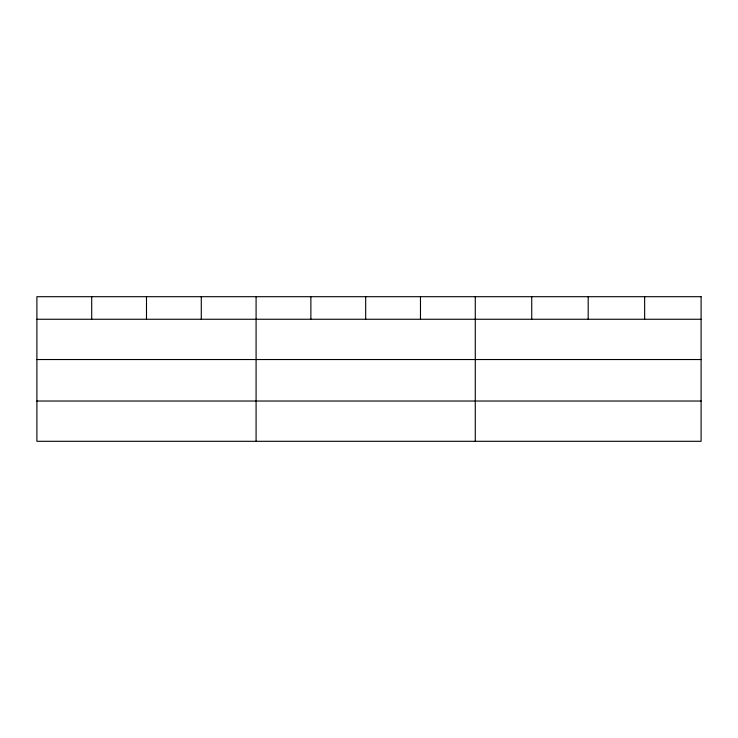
<?xml version="1.0" encoding="UTF-8"?>
<svg xmlns="http://www.w3.org/2000/svg" width="738" height="738" viewBox="0 0 738 738"><rect width="100%" height="100%" fill="white"/><g stroke="black" fill="none" stroke-linecap="round" stroke-linejoin="round"><path stroke-width="1.11" d="M36.9 319.259L701.1 319.259M36.9 359.535L701.1 359.535M36.9 401.029L701.1 401.029M644.643 296.694L644.643 319.259M588.186 296.694L588.186 319.259M531.729 296.694L531.729 319.259M475.272 296.694L475.272 441.306M420.476 296.694L420.476 319.259M365.679 296.694L365.679 319.259M310.882 296.694L310.882 319.259M256.086 296.694L256.086 441.306M201.289 296.694L201.289 319.259M146.493 296.694L146.493 319.259M91.697 296.694L91.697 319.259M701.1 296.694L36.9 296.694L36.9 441.306L701.1 441.306L701.1 296.694"/></g></svg>
